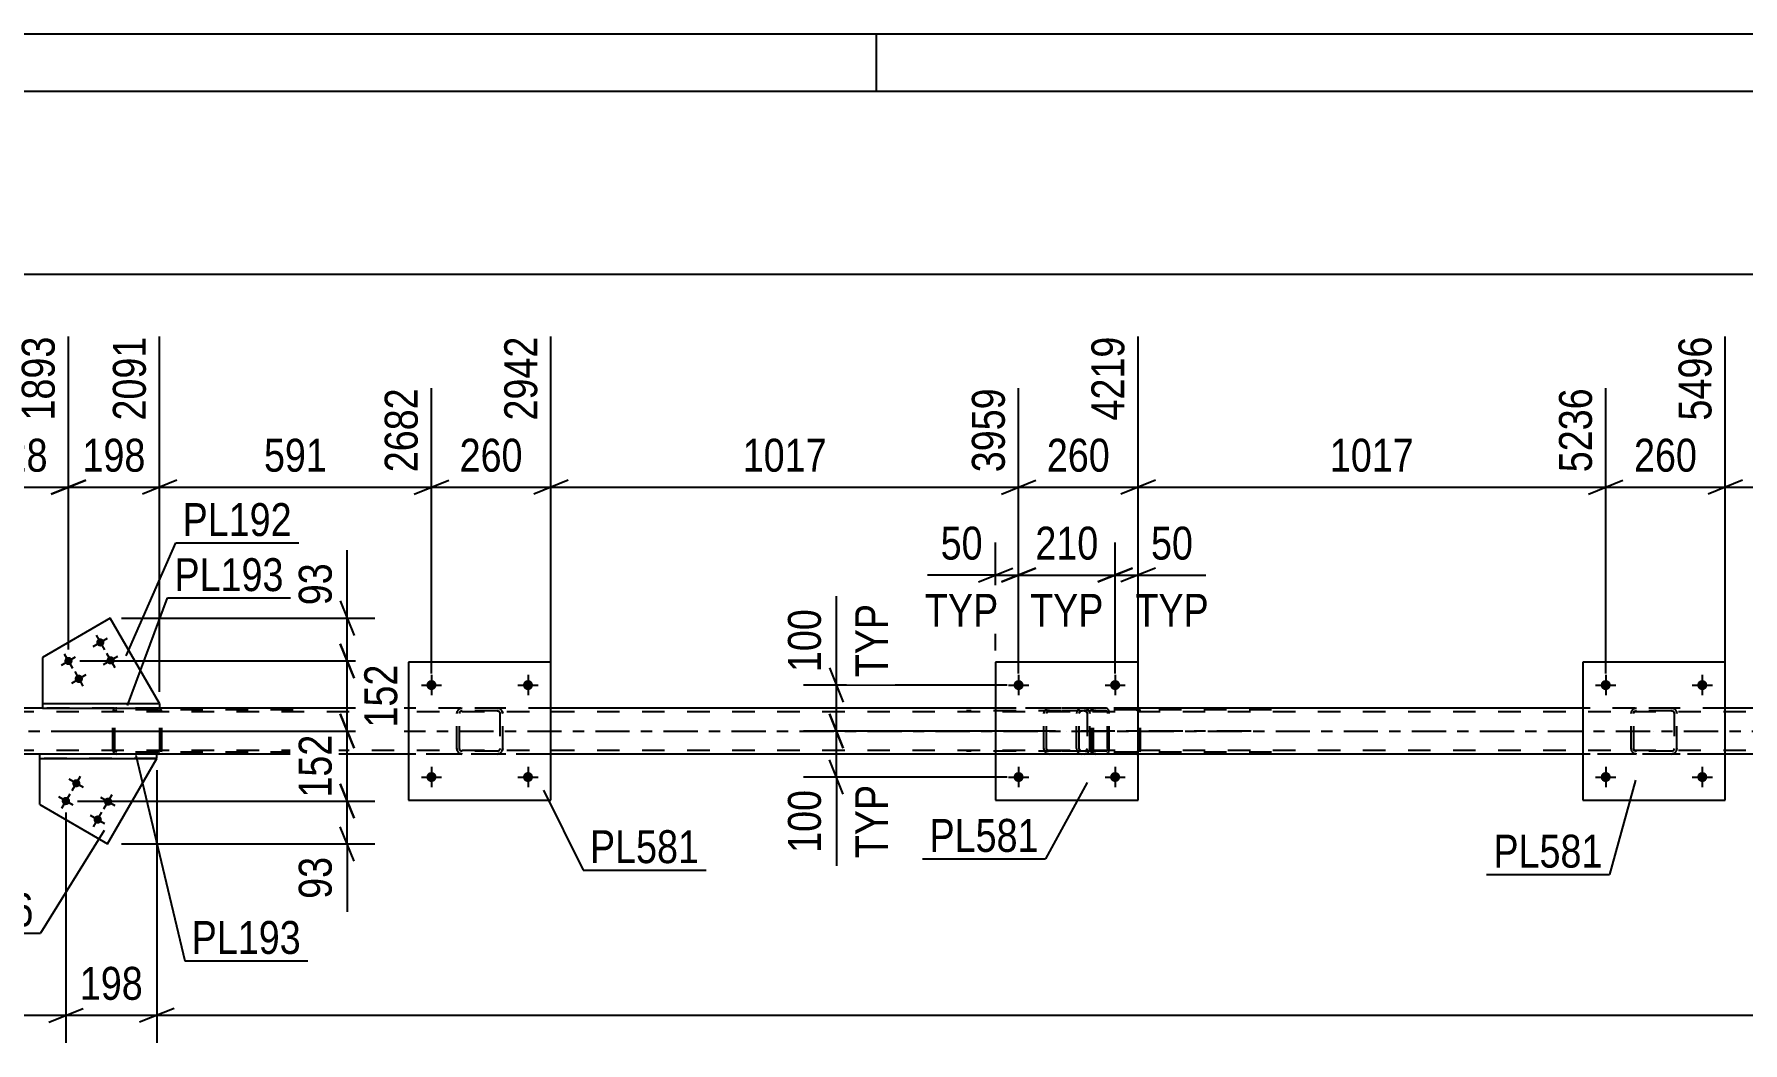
# Model space of a CAD drawing. Header units: millimetres. Extents: x -74 to 767, y -439 to 155.
# Drawn here: x 63.8 to 212.4, y 67.2 to 155 of the extents above; entities that cross this region are included whole.
import ezdxf

# ---------------------------------------------------------------- set-up
doc = ezdxf.new("R2010")
doc.units = ezdxf.units.MM
doc.linetypes.add('DXK_LINE_DOT2', pattern=[3.9198, 1.9599, -1.9599])
doc.linetypes.add('DXK_LINE_DOT3', pattern=[5.9187, 2.979, -0.9799, 0.9799, -0.9799])
doc.styles.add('Arial Narrow', font='ARIALN.TTF', dxfattribs={"height": 0.2})

# ---------------------------------------------------------------- blocks, each defined once
blk = doc.blocks.new('Unknown-814185030-1135')
at = {"color": 5, "linetype": 'Continuous'}
for p, q in [((767.06, 155), (-73.94, 155)), ((137.06, 150), (137.06, 155)), ((762.06, 150), (-68.94, 150))]:
    blk.add_line(p, q, dxfattribs=at)
blk = doc.blocks.new('Bolt-814185030-2460 - 2456')
at = {"linetype": 'Continuous'}
for points in [[(98.79, 98.36, -1), (97.91, 98.36, -1)], [(107.19, 98.36, -1), (106.31, 98.36, -1)]]:
    blk.add_hatch(color=1, dxfattribs=at).paths.add_polyline_path(points)
at = {"color": 1, "linetype": 'Continuous'}
for p, q in [((97.47, 98.36), (99.23, 98.36)), ((98.35, 99.24), (98.35, 97.48)), ((105.87, 98.36), (107.63, 98.36)), ((106.75, 99.24), (106.75, 97.48))]:
    blk.add_line(p, q, dxfattribs=at)
blk = doc.blocks.new('Bolt-814185030-2461 - 2456')
at = {"linetype": 'Continuous'}
for points in [[(98.79, 90.36, -1), (97.91, 90.36, -1)], [(107.19, 90.36, -1), (106.31, 90.36, -1)]]:
    blk.add_hatch(color=1, dxfattribs=at).paths.add_polyline_path(points)
at = {"color": 1, "linetype": 'Continuous'}
for p, q in [((98.35, 91.24), (98.35, 89.48)), ((106.75, 91.24), (106.75, 89.48)), ((97.47, 90.36), (99.23, 90.36)), ((105.87, 90.36), (107.63, 90.36))]:
    blk.add_line(p, q, dxfattribs=at)
blk = doc.blocks.new('Bolt-814185030-2462 - 2456')
at = {"linetype": 'Continuous'}
for points in [[(149.87, 98.36, -1), (148.99, 98.36, -1)], [(158.27, 98.36, -1), (157.39, 98.36, -1)]]:
    blk.add_hatch(color=1, dxfattribs=at).paths.add_polyline_path(points)
at = {"color": 1, "linetype": 'Continuous'}
for p, q in [((148.55, 98.36), (150.31, 98.36)), ((149.43, 99.24), (149.43, 97.48)), ((156.95, 98.36), (158.71, 98.36)), ((157.83, 99.24), (157.83, 97.48))]:
    blk.add_line(p, q, dxfattribs=at)
blk = doc.blocks.new('Bolt-814185030-2463 - 2456')
at = {"linetype": 'Continuous'}
for points in [[(149.87, 90.36, -1), (148.99, 90.36, -1)], [(158.27, 90.36, -1), (157.39, 90.36, -1)]]:
    blk.add_hatch(color=1, dxfattribs=at).paths.add_polyline_path(points)
at = {"color": 1, "linetype": 'Continuous'}
for p, q in [((149.43, 91.24), (149.43, 89.48)), ((157.83, 91.24), (157.83, 89.48)), ((148.55, 90.36), (150.31, 90.36)), ((156.95, 90.36), (158.71, 90.36))]:
    blk.add_line(p, q, dxfattribs=at)
blk = doc.blocks.new('Bolt-814185030-2464 - 2456')
at = {"linetype": 'Continuous'}
for points in [[(200.95, 98.36, -1), (200.07, 98.36, -1)], [(209.35, 98.36, -1), (208.47, 98.36, -1)]]:
    blk.add_hatch(color=1, dxfattribs=at).paths.add_polyline_path(points)
at = {"color": 1, "linetype": 'Continuous'}
for p, q in [((199.63, 98.36), (201.39, 98.36)), ((200.51, 99.24), (200.51, 97.48)), ((208.03, 98.36), (209.79, 98.36)), ((208.91, 99.24), (208.91, 97.48))]:
    blk.add_line(p, q, dxfattribs=at)
blk = doc.blocks.new('Bolt-814185030-2465 - 2456')
at = {"linetype": 'Continuous'}
for points in [[(200.95, 90.36, -1), (200.07, 90.36, -1)], [(209.35, 90.36, -1), (208.47, 90.36, -1)]]:
    blk.add_hatch(color=1, dxfattribs=at).paths.add_polyline_path(points)
at = {"color": 1, "linetype": 'Continuous'}
for p, q in [((200.51, 91.24), (200.51, 89.48)), ((208.91, 91.24), (208.91, 89.48)), ((199.63, 90.36), (201.39, 90.36)), ((208.03, 90.36), (209.79, 90.36))]:
    blk.add_line(p, q, dxfattribs=at)
blk = doc.blocks.new('Part-814185030-2602 - 2456')
at = {"color": 7, "linetype": 'DXK_LINE_DOT2'}
for p, q in [((639.97, 96.04), (35.67, 96.04)), ((74.7, 96.36), (64.51, 96.36)), ((108.75, 96.36), (96.35, 96.36)), ((159.83, 96.36), (147.43, 96.36)), ((210.91, 96.36), (198.51, 96.36)), ((639.97, 92.68), (35.67, 92.68)), ((636.85, 92.36), (45.27, 92.36)), ((74.46, 92.36), (64.29, 92.36)), ((108.75, 92.36), (96.35, 92.36)), ((159.83, 92.36), (147.43, 92.36)), ((210.91, 92.36), (198.51, 92.36))]:
    blk.add_line(p, q, dxfattribs=at)
at = {"color": 2, "linetype": 'Continuous'}
for p, q in [((64.51, 96.36), (57.67, 96.36)), ((96.35, 96.36), (74.7, 96.36)), ((147.43, 96.36), (108.75, 96.36)), ((198.51, 96.36), (159.83, 96.36)), ((249.59, 96.36), (210.91, 96.36)), ((64.29, 92.36), (57.67, 92.36)), ((96.35, 92.36), (74.46, 92.36)), ((147.43, 92.36), (108.75, 92.36)), ((198.51, 92.36), (159.83, 92.36)), ((249.59, 92.36), (210.91, 92.36))]:
    blk.add_line(p, q, dxfattribs=at)
at = {"color": 7, "linetype": 'DXK_LINE_DOT3'}
blk.add_line((35.67, 94.36), (639.97, 94.36), dxfattribs=at)
blk = doc.blocks.new('Part-814185030-2502 - 2456')
at = {"color": 2, "linetype": 'Continuous'}
for p, q in [((108.75, 100.36), (96.35, 100.36)), ((96.35, 100.36), (96.35, 88.36)), ((108.75, 88.36), (108.75, 100.36)), ((96.35, 88.36), (108.75, 88.36))]:
    blk.add_line(p, q, dxfattribs=at)
blk = doc.blocks.new('Part-814185030-2503 - 2456')
at = {"color": 7, "linetype": 'DXK_LINE_DOT2'}
for p, q in [((100.55, 95.88), (100.58, 96.07)), ((100.58, 96.07), (100.55, 95.88)), ((100.55, 92.84), (100.55, 95.88)), ((100.79, 95.88), (100.81, 95.98)), ((100.79, 92.84), (100.79, 95.88)), ((100.81, 95.98), (100.86, 96.05)), ((100.84, 96.33), (101.03, 96.36)), ((101.03, 96.36), (100.84, 96.33)), ((100.86, 96.05), (100.93, 96.11)), ((100.93, 96.11), (101.03, 96.12)), ((104.07, 96.36), (101.03, 96.36)), ((104.07, 96.12), (101.03, 96.12)), ((104.07, 96.36), (104.25, 96.33)), ((104.25, 96.33), (104.07, 96.36)), ((104.07, 96.12), (104.16, 96.11)), ((104.16, 96.11), (104.24, 96.05)), ((104.24, 96.05), (104.29, 95.98)), ((104.29, 95.98), (104.31, 95.88)), ((104.31, 95.88), (104.31, 92.84)), ((104.51, 96.07), (104.55, 95.88)), ((104.55, 95.88), (104.51, 96.07)), ((104.55, 92.84), (104.55, 95.88)), ((100.58, 92.66), (100.55, 92.84)), ((100.55, 92.84), (100.58, 92.66)), ((100.81, 92.75), (100.79, 92.84)), ((100.86, 92.67), (100.81, 92.75)), ((101.03, 92.36), (100.84, 92.4)), ((100.84, 92.4), (101.03, 92.36)), ((100.93, 92.62), (100.86, 92.67)), ((101.03, 92.6), (100.93, 92.62)), ((104.07, 92.6), (101.03, 92.6)), ((104.07, 92.36), (101.03, 92.36)), ((104.16, 92.62), (104.07, 92.6)), ((104.25, 92.4), (104.07, 92.36)), ((104.07, 92.36), (104.25, 92.4)), ((104.24, 92.67), (104.16, 92.62)), ((104.29, 92.75), (104.24, 92.67)), ((104.31, 92.84), (104.29, 92.75)), ((104.55, 92.84), (104.51, 92.66)), ((104.51, 92.66), (104.55, 92.84))]:
    blk.add_line(p, q, dxfattribs=at)
at = {"color": 7, "linetype": 'DXK_LINE_DOT3'}
blk.add_line((102.55, 94.36), (102.55, 94.36), dxfattribs=at)
at = {"color": 7, "linetype": 'DXK_LINE_DOT2'}
for centre, start, end in [((101.03, 95.88), 112.5, 157.5), ((101.03, 95.88), 112.5, 157.5), ((104.07, 95.88), 22.5, 67.5), ((104.07, 95.88), 22.5, 67.5), ((101.03, 92.84), 202.5, 247.5), ((101.03, 92.84), 202.5, 247.5), ((104.07, 92.84), 292.5, 337.5), ((104.07, 92.84), 292.5, 337.5)]:
    blk.add_arc(centre, 0.48, start, end, dxfattribs=at)
blk = doc.blocks.new('Part-814185030-2508 - 2456')
at = {"color": 2, "linetype": 'Continuous'}
for p, q in [((159.83, 100.36), (147.43, 100.36)), ((147.43, 100.36), (147.43, 88.36)), ((159.83, 88.36), (159.83, 100.36)), ((147.43, 88.36), (159.83, 88.36))]:
    blk.add_line(p, q, dxfattribs=at)
blk = doc.blocks.new('Part-814185030-2509 - 2456')
at = {"color": 7, "linetype": 'DXK_LINE_DOT2'}
for p, q in [((151.63, 95.88), (151.66, 96.07)), ((151.66, 96.07), (151.63, 95.88)), ((151.63, 92.84), (151.63, 95.88)), ((151.87, 95.88), (151.89, 95.98)), ((151.87, 92.84), (151.87, 95.88)), ((151.89, 95.98), (151.94, 96.05)), ((151.92, 96.33), (152.11, 96.36)), ((152.11, 96.36), (151.92, 96.33)), ((151.94, 96.05), (152.02, 96.11)), ((152.02, 96.11), (152.11, 96.12)), ((155.15, 96.36), (152.11, 96.36)), ((155.15, 96.12), (152.11, 96.12)), ((155.15, 96.36), (155.33, 96.33)), ((155.33, 96.33), (155.15, 96.36)), ((155.15, 96.12), (155.24, 96.11)), ((155.24, 96.11), (155.32, 96.05)), ((155.32, 96.05), (155.37, 95.98)), ((155.37, 95.98), (155.39, 95.88)), ((155.39, 95.88), (155.39, 92.84)), ((155.59, 96.07), (155.63, 95.88)), ((155.63, 95.88), (155.59, 96.07)), ((155.63, 92.84), (155.63, 95.88)), ((151.66, 92.66), (151.63, 92.84)), ((151.63, 92.84), (151.66, 92.66)), ((151.89, 92.75), (151.87, 92.84)), ((151.94, 92.67), (151.89, 92.75)), ((152.11, 92.36), (151.92, 92.4)), ((151.92, 92.4), (152.11, 92.36)), ((152.02, 92.62), (151.94, 92.67)), ((152.11, 92.6), (152.02, 92.62)), ((155.15, 92.6), (152.11, 92.6)), ((155.15, 92.36), (152.11, 92.36)), ((155.24, 92.62), (155.15, 92.6)), ((155.33, 92.4), (155.15, 92.36)), ((155.15, 92.36), (155.33, 92.4)), ((155.32, 92.67), (155.24, 92.62)), ((155.37, 92.75), (155.32, 92.67)), ((155.39, 92.84), (155.37, 92.75)), ((155.63, 92.84), (155.59, 92.66)), ((155.59, 92.66), (155.63, 92.84))]:
    blk.add_line(p, q, dxfattribs=at)
at = {"color": 7, "linetype": 'DXK_LINE_DOT3'}
blk.add_line((153.63, 94.36), (153.63, 94.36), dxfattribs=at)
at = {"color": 7, "linetype": 'DXK_LINE_DOT2'}
for centre, start, end in [((152.11, 95.88), 112.5, 157.5), ((152.11, 95.88), 112.5, 157.5), ((155.15, 95.88), 22.5, 67.5), ((155.15, 95.88), 22.5, 67.5), ((152.11, 92.84), 202.5, 247.5), ((152.11, 92.84), 202.5, 247.5), ((155.15, 92.84), 292.5, 337.5), ((155.15, 92.84), 292.5, 337.5)]:
    blk.add_arc(centre, 0.48, start, end, dxfattribs=at)
blk = doc.blocks.new('Part-814185030-2514 - 2456')
at = {"color": 2, "linetype": 'Continuous'}
for p, q in [((210.91, 100.36), (198.51, 100.36)), ((198.51, 100.36), (198.51, 88.36)), ((210.91, 88.36), (210.91, 100.36)), ((198.51, 88.36), (210.91, 88.36))]:
    blk.add_line(p, q, dxfattribs=at)
blk = doc.blocks.new('Part-814185030-2515 - 2456')
at = {"color": 7, "linetype": 'DXK_LINE_DOT2'}
for p, q in [((202.71, 95.88), (202.74, 96.07)), ((202.74, 96.07), (202.71, 95.88)), ((202.71, 92.84), (202.71, 95.88)), ((202.95, 95.88), (202.97, 95.98)), ((202.95, 92.84), (202.95, 95.88)), ((202.97, 95.98), (203.02, 96.05)), ((203, 96.33), (203.19, 96.36)), ((203.19, 96.36), (203, 96.33)), ((203.02, 96.05), (203.1, 96.11)), ((203.1, 96.11), (203.19, 96.12)), ((206.23, 96.36), (203.19, 96.36)), ((206.23, 96.12), (203.19, 96.12)), ((206.23, 96.36), (206.41, 96.33)), ((206.41, 96.33), (206.23, 96.36)), ((206.23, 96.12), (206.32, 96.11)), ((206.32, 96.11), (206.4, 96.05)), ((206.4, 96.05), (206.45, 95.98)), ((206.45, 95.98), (206.47, 95.88)), ((206.47, 95.88), (206.47, 92.84)), ((206.67, 96.07), (206.71, 95.88)), ((206.71, 95.88), (206.67, 96.07)), ((206.71, 92.84), (206.71, 95.88)), ((202.74, 92.66), (202.71, 92.84)), ((202.71, 92.84), (202.74, 92.66)), ((202.97, 92.75), (202.95, 92.84)), ((203.02, 92.67), (202.97, 92.75)), ((203.19, 92.36), (203, 92.4)), ((203, 92.4), (203.19, 92.36)), ((203.1, 92.62), (203.02, 92.67)), ((203.19, 92.6), (203.1, 92.62)), ((206.23, 92.6), (203.19, 92.6)), ((206.23, 92.36), (203.19, 92.36)), ((206.32, 92.62), (206.23, 92.6)), ((206.41, 92.4), (206.23, 92.36)), ((206.23, 92.36), (206.41, 92.4)), ((206.4, 92.67), (206.32, 92.62)), ((206.45, 92.75), (206.4, 92.67)), ((206.47, 92.84), (206.45, 92.75)), ((206.71, 92.84), (206.67, 92.66)), ((206.67, 92.66), (206.71, 92.84))]:
    blk.add_line(p, q, dxfattribs=at)
at = {"color": 7, "linetype": 'DXK_LINE_DOT3'}
blk.add_line((204.71, 94.36), (204.71, 94.36), dxfattribs=at)
at = {"color": 7, "linetype": 'DXK_LINE_DOT2'}
for centre, start, end in [((203.19, 95.88), 112.5, 157.5), ((203.19, 95.88), 112.5, 157.5), ((206.23, 95.88), 22.5, 67.5), ((206.23, 95.88), 22.5, 67.5), ((203.19, 92.84), 202.5, 247.5), ((203.19, 92.84), 202.5, 247.5), ((206.23, 92.84), 292.5, 337.5), ((206.23, 92.84), 292.5, 337.5)]:
    blk.add_arc(centre, 0.48, start, end, dxfattribs=at)
blk = doc.blocks.new('Part-814185030-2651 - 2456')
at = {"color": 7, "linetype": 'DXK_LINE_DOT2'}
for p, q in [((155.8, 96.17), (155.77, 96.04)), ((155.77, 92.68), (155.77, 96.04)), ((155.94, 96.04), (155.96, 96.11)), ((155.94, 92.68), (155.94, 96.04)), ((155.96, 96.11), (155.99, 96.16)), ((156.11, 96.36), (155.98, 96.34)), ((155.99, 96.16), (156.05, 96.19)), ((156.05, 96.19), (156.11, 96.2)), ((171.44, 96.36), (156.11, 96.36)), ((171.44, 96.2), (156.11, 96.2)), ((159.82, 96.34), (159.69, 96.36)), ((159.69, 96.2), (159.75, 96.19)), ((159.75, 96.19), (159.81, 96.16)), ((159.81, 96.16), (159.85, 96.11)), ((159.85, 96.11), (159.86, 96.04)), ((159.86, 92.68), (159.86, 96.04)), ((160.03, 96.04), (160, 96.17)), ((160.03, 92.68), (160.03, 96.04)), ((155.77, 92.68), (155.8, 92.56)), ((155.96, 92.62), (155.94, 92.68)), ((155.99, 92.57), (155.96, 92.62)), ((155.98, 92.39), (156.11, 92.36)), ((156.05, 92.54), (155.99, 92.57)), ((156.11, 92.52), (156.05, 92.54)), ((171.44, 92.52), (156.11, 92.52)), ((171.44, 92.36), (156.11, 92.36)), ((159.75, 92.54), (159.69, 92.52)), ((159.69, 92.36), (159.82, 92.39)), ((159.81, 92.57), (159.75, 92.54)), ((159.85, 92.62), (159.81, 92.57)), ((159.86, 92.68), (159.85, 92.62)), ((160, 92.56), (160.03, 92.68))]:
    blk.add_line(p, q, dxfattribs=at)
at = {"color": 7, "linetype": 'DXK_LINE_DOT3'}
blk.add_line((169.65, 94.36), (154.48, 94.36), dxfattribs=at)
at = {"color": 7, "linetype": 'DXK_LINE_DOT2'}
for centre, start, end in [((156.1, 96.03), 110.7583, 155.68), ((159.7, 96.03), 24.32, 69.2417), ((156.1, 92.7), 204.32, 249.2417)]:
    blk.add_arc(centre, 0.331, start, end, dxfattribs=at)
blk = doc.blocks.new('Part-814185030-2658 - 2456')
at = {"color": 7, "linetype": 'DXK_LINE_DOT2'}
for p, q in [((70.66, 96.17), (70.64, 96.04)), ((70.64, 92.68), (70.64, 96.04)), ((70.81, 96.04), (70.82, 96.11)), ((70.81, 92.68), (70.81, 96.04)), ((70.82, 96.11), (70.86, 96.16)), ((70.98, 96.36), (70.85, 96.34)), ((70.86, 96.16), (70.91, 96.19)), ((70.91, 96.19), (70.98, 96.2)), ((86.31, 96.36), (70.98, 96.36)), ((86.31, 96.2), (70.98, 96.2)), ((74.69, 96.34), (74.56, 96.36)), ((74.56, 96.2), (74.62, 96.19)), ((74.62, 96.19), (74.64, 96.18)), ((74.64, 96.18), (74.68, 96.16)), ((74.68, 96.16), (74.71, 96.11)), ((74.71, 96.11), (74.73, 96.04)), ((74.73, 92.68), (74.73, 96.04)), ((74.9, 96.04), (74.87, 96.17)), ((74.9, 92.68), (74.9, 96.04)), ((70.64, 92.68), (70.66, 92.56)), ((70.82, 92.62), (70.81, 92.68)), ((70.86, 92.57), (70.82, 92.62)), ((70.85, 92.39), (70.98, 92.36)), ((70.91, 92.54), (70.86, 92.57)), ((70.98, 92.52), (70.91, 92.54)), ((86.31, 92.52), (70.98, 92.52)), ((86.31, 92.36), (70.98, 92.36)), ((74.56, 92.52), (74.62, 92.54)), ((74.56, 92.36), (74.69, 92.39)), ((74.62, 92.54), (74.64, 92.55)), ((74.64, 92.55), (74.68, 92.57)), ((74.71, 92.62), (74.68, 92.57)), ((74.73, 92.68), (74.71, 92.62)), ((74.87, 92.56), (74.9, 92.68))]:
    blk.add_line(p, q, dxfattribs=at)
for centre, start, end in [((70.97, 96.03), 110.7583, 155.68), ((74.57, 96.03), 24.32, 69.2417), ((70.97, 92.7), 204.32, 249.2417)]:
    blk.add_arc(centre, 0.331, start, end, dxfattribs=at)
blk = doc.blocks.new('Part-814185030-2664 - 2456')
at = {"color": 7, "linetype": 'DXK_LINE_DOT2'}
for p, q in [((157.05, 96.36), (144.89, 96.36)), ((157.05, 96.12), (144.89, 96.12)), ((154.49, 96.07), (154.46, 95.88)), ((154.46, 92.84), (154.46, 95.88)), ((154.71, 95.88), (154.73, 95.98)), ((154.71, 92.84), (154.71, 95.88)), ((154.73, 95.98), (154.78, 96.05)), ((154.96, 96.36), (154.77, 96.33)), ((154.78, 96.05), (154.86, 96.11)), ((154.86, 96.11), (154.96, 96.12)), ((155.77, 96.12), (155.77, 96.36)), ((157.15, 96.33), (157.05, 96.36)), ((157.05, 96.12), (157.1, 96.11)), ((157.1, 96.11), (157.15, 96.05)), ((157.24, 96.22), (157.15, 96.33)), ((157.15, 96.05), (157.17, 95.98)), ((157.17, 95.98), (157.18, 95.88)), ((157.18, 92.84), (157.18, 95.88)), ((157.3, 96.07), (157.24, 96.22)), ((157.32, 95.88), (157.3, 96.07)), ((157.32, 92.84), (157.32, 95.88)), ((157.05, 92.6), (144.89, 92.6)), ((157.05, 92.36), (144.89, 92.36)), ((154.46, 92.84), (154.49, 92.66)), ((154.73, 92.75), (154.71, 92.84)), ((154.78, 92.67), (154.73, 92.75)), ((154.77, 92.4), (154.96, 92.36)), ((154.86, 92.62), (154.78, 92.67)), ((154.96, 92.6), (154.86, 92.62)), ((155.77, 92.36), (155.77, 92.6)), ((157.1, 92.62), (157.05, 92.6)), ((157.05, 92.36), (157.15, 92.4)), ((157.15, 92.67), (157.1, 92.62)), ((157.17, 92.75), (157.15, 92.67)), ((157.15, 92.4), (157.24, 92.5)), ((157.18, 92.84), (157.17, 92.75)), ((157.24, 92.5), (157.3, 92.66)), ((157.3, 92.66), (157.32, 92.84))]:
    blk.add_line(p, q, dxfattribs=at)
for centre, start, end in [((154.94, 95.87), 111.1941, 156.1506), ((154.94, 92.86), 203.8494, 248.8059)]:
    blk.add_arc(centre, 0.492, start, end, dxfattribs=at)
blk = doc.blocks.new('Part-814185030-2702 - 2456')
at = {"color": 2, "linetype": 'Continuous'}
for p, q in [((64.29, 87.96), (64.29, 91.96)), ((70.17, 84.55), (74.46, 91.96)), ((64.29, 87.96), (70.17, 84.55))]:
    blk.add_line(p, q, dxfattribs=at)
at = {"color": 7, "linetype": 'DXK_LINE_DOT2'}
blk.add_line((74.46, 91.96), (64.29, 91.96), dxfattribs=at)
blk = doc.blocks.new('Part-814185030-2717 - 2456')
at = {"color": 2, "linetype": 'Continuous'}
for p, q in [((74.46, 92.36), (64.29, 92.36)), ((64.29, 91.96), (64.29, 92.36)), ((74.46, 91.96), (74.46, 92.36)), ((64.29, 91.96), (74.46, 91.96))]:
    blk.add_line(p, q, dxfattribs=at)
blk = doc.blocks.new('Bolt-814185030-2718 - 2456')
at = {"linetype": 'Continuous'}
for points in [[(67.14, 90, -1), (67.76, 89.64, -1)], [(66.23, 88.45, -1), (66.86, 88.09, -1)], [(69.91, 88.4, -1), (70.53, 88.04, -1)], [(69, 86.84, -1), (69.63, 86.48, -1)]]:
    blk.add_hatch(color=1, dxfattribs=at).paths.add_polyline_path(points)
at = {"color": 1, "linetype": 'Continuous'}
for p, q in [((68.07, 89.46), (66.82, 90.18)), ((67.09, 89.2), (67.81, 90.45)), ((67.17, 87.91), (65.92, 88.63)), ((66.19, 87.64), (66.91, 88.89)), ((70.84, 87.86), (69.59, 88.58)), ((69.86, 87.6), (70.58, 88.84)), ((69.94, 86.3), (68.69, 87.02)), ((68.95, 86.04), (69.68, 87.29))]:
    blk.add_line(p, q, dxfattribs=at)
blk = doc.blocks.new('Part-814185030-2733 - 2456')
at = {"color": 2, "linetype": 'Continuous'}
for p, q in [((70.39, 104.18), (64.51, 100.77)), ((74.7, 96.76), (70.39, 104.18)), ((64.51, 100.77), (64.51, 96.76))]:
    blk.add_line(p, q, dxfattribs=at)
at = {"color": 7, "linetype": 'DXK_LINE_DOT2'}
blk.add_line((64.51, 96.76), (74.7, 96.76), dxfattribs=at)
blk = doc.blocks.new('Part-814185030-2748 - 2456')
at = {"color": 2, "linetype": 'Continuous'}
for p, q in [((64.51, 96.76), (64.51, 96.36)), ((64.51, 96.76), (74.7, 96.76)), ((74.7, 96.76), (74.7, 96.36)), ((64.51, 96.36), (74.7, 96.36))]:
    blk.add_line(p, q, dxfattribs=at)
blk = doc.blocks.new('Bolt-814185030-2749 - 2456')
at = {"linetype": 'Continuous'}
for points in [[(69.85, 102.25, -1), (69.23, 101.89, -1)], [(67.08, 100.64, -1), (66.46, 100.28, -1)], [(70.75, 100.69, -1), (70.13, 100.33, -1)], [(67.98, 99.09, -1), (67.36, 98.72, -1)]]:
    blk.add_hatch(color=1, dxfattribs=at).paths.add_polyline_path(points)
at = {"color": 1, "linetype": 'Continuous'}
for p, q in [((69.18, 102.69), (69.9, 101.44)), ((66.41, 101.08), (67.13, 99.84)), ((68.91, 101.71), (70.16, 102.43)), ((70.08, 101.13), (70.8, 99.89)), ((66.15, 100.1), (67.39, 100.82)), ((69.82, 100.15), (71.06, 100.87)), ((67.05, 98.54), (68.3, 99.27)), ((67.31, 99.53), (68.03, 98.28))]:
    blk.add_line(p, q, dxfattribs=at)
blk = doc.blocks.new('StraightDimension-814185030-11987 - 2456')
at = {"color": 7, "linetype": 'Continuous'}
for p, q in [((90.42, 95.86), (91.62, 92.86)), ((67.55, 94.36), (93.42, 94.36)), ((91.02, 88.27), (91.02, 94.36)), ((91.62, 86.77), (90.42, 89.77)), ((67.55, 88.27), (93.42, 88.27))]:
    blk.add_line(p, q, dxfattribs=at)
at = {"color": 0}
blk.add_wipeout([(90.27, 94.66), (86.07, 94.66), (86.07, 87.97), (90.27, 87.97)], dxfattribs=at)
at = {"color": 3, "style": 'Arial Narrow'}
blk.add_text('152', height=2.863, rotation=90.0002, dxfattribs=at).set_placement((89.67, 88.57))
blk = doc.blocks.new('StraightDimension-814185030-2864 - 2456')
at = {"color": 7, "linetype": 'Continuous'}
for p, q in [((133.58, 98.36), (133.58, 106.1)), ((133.58, 98.36), (133.58, 106.1)), ((132.98, 99.86), (134.18, 96.86)), ((148.43, 98.36), (130.73, 98.36)), ((133.58, 94.36), (133.58, 98.36)), ((134.18, 92.86), (132.98, 95.86)), ((152.63, 94.36), (130.73, 94.36))]:
    blk.add_line(p, q, dxfattribs=at)
at = {"color": 0}
blk.add_wipeout([(132.83, 105.57), (128.63, 105.57), (128.63, 98.89), (132.83, 98.89)], dxfattribs=at)
at = {"color": 0, "linetype": 'Continuous'}
blk.add_wipeout([(138.68, 106.03), (134.48, 106.03), (134.48, 98.44), (138.68, 98.44)], dxfattribs=at)
at = {"color": 3, "style": 'Arial Narrow'}
blk.add_text('100', height=2.863, rotation=90.0002, dxfattribs=at).set_placement((132.23, 99.49))
at = {"color": 3, "linetype": 'Continuous', "style": 'Arial Narrow'}
blk.add_text('TYP', height=2.863, rotation=90.0002, dxfattribs=at).set_placement((138.08, 99.04))
blk = doc.blocks.new('StraightDimension-814185030-2942 - 2456')
at = {"color": 7, "linetype": 'Continuous'}
for p, q in [((10.44, 91.36), (10.44, 67.23)), ((66.55, 87.27), (66.55, 67.23)), ((11.94, 70.23), (8.94, 69.03)), ((65.05, 69.03), (68.05, 70.23)), ((10.44, 69.63), (66.55, 69.63))]:
    blk.add_line(p, q, dxfattribs=at)
at = {"color": 0}
blk.add_wipeout([(42.75, 70.38), (42.75, 74.58), (34.23, 74.58), (34.23, 70.38)], dxfattribs=at)
at = {"color": 3, "style": 'Arial Narrow'}
blk.add_text('1887', height=2.863, dxfattribs=at).set_placement((34.83, 70.98))
blk = doc.blocks.new('StraightDimension-814185030-11367 - 2456')
at = {"color": 7, "linetype": 'Continuous'}
for p, q in [((108.75, 97.36), (108.75, 128.69)), ((149.43, 99.36), (149.43, 124.19)), ((110.25, 116.18), (107.25, 114.98)), ((147.93, 114.98), (150.93, 116.18)), ((108.75, 115.58), (149.43, 115.58))]:
    blk.add_line(p, q, dxfattribs=at)
at = {"color": 0}
blk.add_wipeout([(133.34, 116.33), (133.34, 120.53), (124.83, 120.53), (124.83, 116.33)], dxfattribs=at)
at = {"color": 3, "style": 'Arial Narrow'}
blk.add_text('1017', height=2.863, dxfattribs=at).set_placement((125.43, 116.93))
at = {"color": 0, "linetype": 'Continuous'}
blk.add_wipeout([(148.83, 124.79), (144.63, 124.79), (144.63, 116.28), (148.83, 116.28)], dxfattribs=at)
at = {"color": 3, "linetype": 'Continuous', "style": 'Arial Narrow'}
blk.add_text('3959', height=2.863, rotation=90.0002, dxfattribs=at).set_placement((148.23, 116.88))
blk = doc.blocks.new('StraightDimension-814185030-2841 - 2456')
at = {"color": 7, "linetype": 'Continuous'}
for p, q in [((132.98, 95.86), (134.18, 92.86)), ((152.63, 94.36), (130.73, 94.36)), ((133.58, 90.36), (133.58, 94.36)), ((134.18, 88.86), (132.98, 91.86)), ((148.43, 90.36), (130.73, 90.36)), ((133.58, 90.36), (133.58, 82.63)), ((133.58, 90.36), (133.58, 82.63))]:
    blk.add_line(p, q, dxfattribs=at)
at = {"color": 0}
blk.add_wipeout([(132.83, 89.84), (128.63, 89.84), (128.63, 83.16), (132.83, 83.16)], dxfattribs=at)
at = {"color": 0, "linetype": 'Continuous'}
blk.add_wipeout([(138.68, 90.29), (134.48, 90.29), (134.48, 82.7), (138.68, 82.7)], dxfattribs=at)
at = {"color": 3, "linetype": 'Continuous', "style": 'Arial Narrow'}
blk.add_text('TYP', height=2.863, rotation=90.0002, dxfattribs=at).set_placement((138.08, 83.3))
at = {"color": 3, "style": 'Arial Narrow'}
blk.add_text('100', height=2.863, rotation=90.0002, dxfattribs=at).set_placement((132.23, 83.76))
blk = doc.blocks.new('StraightDimension-814185030-2888 - 2456')
at = {"color": 7, "linetype": 'Continuous'}
for p, q in [((157.83, 99.36), (157.83, 110.78)), ((159.83, 101.36), (159.83, 110.78)), ((156.33, 107.33), (159.33, 108.53)), ((161.33, 108.53), (158.33, 107.33)), ((157.83, 107.93), (159.83, 107.93)), ((159.83, 107.93), (165.73, 107.93)), ((159.83, 107.93), (165.73, 107.93))]:
    blk.add_line(p, q, dxfattribs=at)
at = {"color": 0}
blk.add_wipeout([(165.21, 108.68), (165.21, 112.88), (160.35, 112.88), (160.35, 108.68)], dxfattribs=at)
at = {"color": 0, "linetype": 'Continuous'}
blk.add_wipeout([(166.58, 102.83), (166.58, 107.03), (158.99, 107.03), (158.99, 102.83)], dxfattribs=at)
at = {"color": 3, "style": 'Arial Narrow'}
blk.add_text('50', height=2.863, dxfattribs=at).set_placement((160.95, 109.28))
at = {"color": 3, "linetype": 'Continuous', "style": 'Arial Narrow'}
blk.add_text('TYP', height=2.863, dxfattribs=at).set_placement((159.59, 103.43))
blk = doc.blocks.new('StraightDimension-814185030-2901 - 2456')
at = {"color": 7, "linetype": 'Continuous'}
for p, q in [((149.43, 99.36), (149.43, 110.78)), ((157.83, 99.36), (157.83, 110.78)), ((147.93, 107.33), (150.93, 108.53)), ((159.33, 108.53), (156.33, 107.33)), ((149.43, 107.93), (157.83, 107.93))]:
    blk.add_line(p, q, dxfattribs=at)
at = {"color": 0}
blk.add_wipeout([(156.97, 108.68), (156.97, 112.88), (150.29, 112.88), (150.29, 108.68)], dxfattribs=at)
at = {"color": 0, "linetype": 'Continuous'}
blk.add_wipeout([(157.42, 102.83), (157.42, 107.03), (149.83, 107.03), (149.83, 102.83)], dxfattribs=at)
at = {"color": 3, "style": 'Arial Narrow'}
blk.add_text('210', height=2.863, dxfattribs=at).set_placement((150.89, 109.28))
at = {"color": 3, "linetype": 'Continuous', "style": 'Arial Narrow'}
blk.add_text('TYP', height=2.863, dxfattribs=at).set_placement((150.43, 103.43))
blk = doc.blocks.new('StraightDimension-814185030-2917 - 2456')
at = {"color": 7, "linetype": 'Continuous'}
for p, q in [((147.43, 101.36), (147.43, 110.78)), ((149.43, 99.36), (149.43, 110.78)), ((145.93, 107.33), (148.93, 108.53)), ((150.93, 108.53), (147.93, 107.33)), ((147.43, 107.93), (141.52, 107.93)), ((147.43, 107.93), (141.52, 107.93)), ((147.43, 107.93), (149.43, 107.93))]:
    blk.add_line(p, q, dxfattribs=at)
at = {"color": 0}
blk.add_wipeout([(146.9, 108.68), (146.9, 112.88), (142.05, 112.88), (142.05, 108.68)], dxfattribs=at)
at = {"color": 0, "linetype": 'Continuous'}
blk.add_wipeout([(148.27, 102.83), (148.27, 107.03), (140.68, 107.03), (140.68, 102.83)], dxfattribs=at)
at = {"color": 3, "style": 'Arial Narrow'}
blk.add_text('50', height=2.863, dxfattribs=at).set_placement((142.65, 109.28))
at = {"color": 3, "linetype": 'Continuous', "style": 'Arial Narrow'}
blk.add_text('TYP', height=2.863, dxfattribs=at).set_placement((141.28, 103.43))
blk = doc.blocks.new('StraightDimension-814185030-2931 - 2456')
at = {"color": 7, "linetype": 'Continuous'}
blk.add_line((9.8, 134.12), (640.61, 134.12), dxfattribs=at)
blk = doc.blocks.new('StraightDimension-814185030-2948 - 2456')
at = {"color": 7, "linetype": 'Continuous'}
for p, q in [((74.46, 90.96), (74.46, 67.23)), ((66.55, 87.27), (66.55, 67.23)), ((65.05, 69.03), (68.05, 70.23)), ((75.96, 70.23), (72.96, 69.03)), ((66.55, 69.63), (74.46, 69.63))]:
    blk.add_line(p, q, dxfattribs=at)
at = {"color": 0}
blk.add_wipeout([(73.85, 70.38), (73.85, 74.58), (67.16, 74.58), (67.16, 70.38)], dxfattribs=at)
at = {"color": 3, "style": 'Arial Narrow'}
blk.add_text('198', height=2.863, dxfattribs=at).set_placement((67.76, 70.98))
blk = doc.blocks.new('StraightDimension-814185030-2954 - 2456')
at = {"color": 7, "linetype": 'Continuous'}
for p, q in [((74.46, 90.96), (74.46, 67.23)), ((75.96, 70.23), (72.96, 69.03)), ((74.46, 69.63), (639.97, 69.63))]:
    blk.add_line(p, q, dxfattribs=at)
blk = doc.blocks.new('StraightDimension-814185030-11363 - 2456')
at = {"color": 7, "linetype": 'Continuous'}
for p, q in [((210.91, 97.36), (210.91, 128.69)), ((251.59, 99.36), (251.59, 124.19)), ((212.41, 116.18), (209.41, 114.98)), ((250.09, 114.98), (253.09, 116.18)), ((210.91, 115.58), (251.59, 115.58))]:
    blk.add_line(p, q, dxfattribs=at)
at = {"color": 0}
blk.add_wipeout([(235.5, 116.33), (235.5, 120.53), (226.99, 120.53), (226.99, 116.33)], dxfattribs=at)
at = {"color": 3, "style": 'Arial Narrow'}
blk.add_text('1017', height=2.863, dxfattribs=at).set_placement((227.59, 116.93))
at = {"color": 0, "linetype": 'Continuous'}
blk.add_wipeout([(250.99, 124.79), (246.79, 124.79), (246.79, 116.28), (250.99, 116.28)], dxfattribs=at)
at = {"color": 3, "linetype": 'Continuous', "style": 'Arial Narrow'}
blk.add_text('6513', height=2.863, rotation=90.0002, dxfattribs=at).set_placement((250.39, 116.88))
blk = doc.blocks.new('StraightDimension-814185030-11364 - 2456')
at = {"color": 7, "linetype": 'Continuous'}
for p, q in [((210.91, 97.36), (210.91, 128.69)), ((200.51, 99.36), (200.51, 124.19)), ((199.01, 114.98), (202.01, 116.18)), ((212.41, 116.18), (209.41, 114.98)), ((200.51, 115.58), (210.91, 115.58))]:
    blk.add_line(p, q, dxfattribs=at)
at = {"color": 0}
blk.add_wipeout([(209.05, 116.33), (209.05, 120.53), (202.37, 120.53), (202.37, 116.33)], dxfattribs=at)
at = {"color": 3, "style": 'Arial Narrow'}
blk.add_text('260', height=2.863, dxfattribs=at).set_placement((202.97, 116.93))
at = {"color": 0, "linetype": 'Continuous'}
blk.add_wipeout([(210.31, 129.29), (206.11, 129.29), (206.11, 120.78), (210.31, 120.78)], dxfattribs=at)
at = {"color": 3, "linetype": 'Continuous', "style": 'Arial Narrow'}
blk.add_text('5496', height=2.863, rotation=90.0002, dxfattribs=at).set_placement((209.71, 121.38))
blk = doc.blocks.new('StraightDimension-814185030-11365 - 2456')
at = {"color": 7, "linetype": 'Continuous'}
for p, q in [((159.83, 97.27), (159.83, 128.69)), ((200.51, 99.36), (200.51, 124.19)), ((161.33, 116.18), (158.33, 114.98)), ((199.01, 114.98), (202.01, 116.18)), ((159.83, 115.58), (200.51, 115.58))]:
    blk.add_line(p, q, dxfattribs=at)
at = {"color": 0}
blk.add_wipeout([(184.42, 116.33), (184.42, 120.53), (175.91, 120.53), (175.91, 116.33)], dxfattribs=at)
at = {"color": 3, "style": 'Arial Narrow'}
blk.add_text('1017', height=2.863, dxfattribs=at).set_placement((176.51, 116.93))
at = {"color": 0, "linetype": 'Continuous'}
blk.add_wipeout([(199.91, 124.79), (195.71, 124.79), (195.71, 116.28), (199.91, 116.28)], dxfattribs=at)
at = {"color": 3, "linetype": 'Continuous', "style": 'Arial Narrow'}
blk.add_text('5236', height=2.863, rotation=90.0002, dxfattribs=at).set_placement((199.31, 116.88))
blk = doc.blocks.new('StraightDimension-814185030-11366 - 2456')
at = {"color": 7, "linetype": 'Continuous'}
for p, q in [((159.83, 97.27), (159.83, 128.69)), ((149.43, 99.36), (149.43, 124.19)), ((147.93, 114.98), (150.93, 116.18)), ((161.33, 116.18), (158.33, 114.98)), ((149.43, 115.58), (159.83, 115.58))]:
    blk.add_line(p, q, dxfattribs=at)
at = {"color": 0}
blk.add_wipeout([(157.97, 116.33), (157.97, 120.53), (151.29, 120.53), (151.29, 116.33)], dxfattribs=at)
at = {"color": 3, "style": 'Arial Narrow'}
blk.add_text('260', height=2.863, dxfattribs=at).set_placement((151.89, 116.93))
at = {"color": 0, "linetype": 'Continuous'}
blk.add_wipeout([(159.23, 129.29), (155.03, 129.29), (155.03, 120.78), (159.23, 120.78)], dxfattribs=at)
at = {"color": 3, "linetype": 'Continuous', "style": 'Arial Narrow'}
blk.add_text('4219', height=2.863, rotation=90.0002, dxfattribs=at).set_placement((158.63, 121.38))
blk = doc.blocks.new('StraightDimension-814185030-11368 - 2456')
at = {"color": 7, "linetype": 'Continuous'}
for p, q in [((108.75, 97.36), (108.75, 128.69)), ((98.35, 99.36), (98.35, 124.19)), ((96.85, 114.98), (99.85, 116.18)), ((110.25, 116.18), (107.25, 114.98)), ((98.35, 115.58), (108.75, 115.58))]:
    blk.add_line(p, q, dxfattribs=at)
at = {"color": 0}
blk.add_wipeout([(106.89, 116.33), (106.89, 120.53), (100.2, 120.53), (100.2, 116.33)], dxfattribs=at)
at = {"color": 3, "style": 'Arial Narrow'}
blk.add_text('260', height=2.863, dxfattribs=at).set_placement((100.8, 116.93))
at = {"color": 0, "linetype": 'Continuous'}
blk.add_wipeout([(108.15, 129.29), (103.95, 129.29), (103.95, 120.78), (108.15, 120.78)], dxfattribs=at)
at = {"color": 3, "linetype": 'Continuous', "style": 'Arial Narrow'}
blk.add_text('2942', height=2.863, rotation=90.0002, dxfattribs=at).set_placement((107.55, 121.38))
blk = doc.blocks.new('StraightDimension-814185030-11369 - 2456')
at = {"color": 7, "linetype": 'Continuous'}
for p, q in [((74.7, 97.76), (74.7, 128.69)), ((98.35, 99.36), (98.35, 124.19)), ((76.2, 116.18), (73.2, 114.98)), ((96.85, 114.98), (99.85, 116.18)), ((74.7, 115.58), (98.35, 115.58))]:
    blk.add_line(p, q, dxfattribs=at)
at = {"color": 0}
blk.add_wipeout([(89.86, 116.33), (89.86, 120.53), (83.18, 120.53), (83.18, 116.33)], dxfattribs=at)
at = {"color": 3, "style": 'Arial Narrow'}
blk.add_text('591', height=2.863, dxfattribs=at).set_placement((83.78, 116.93))
at = {"color": 0, "linetype": 'Continuous'}
blk.add_wipeout([(97.75, 124.79), (93.55, 124.79), (93.55, 116.28), (97.75, 116.28)], dxfattribs=at)
at = {"color": 3, "linetype": 'Continuous', "style": 'Arial Narrow'}
blk.add_text('2682', height=2.863, rotation=90.0002, dxfattribs=at).set_placement((97.15, 116.88))
blk = doc.blocks.new('StraightDimension-814185030-11370 - 2456')
at = {"color": 7, "linetype": 'Continuous'}
for p, q in [((66.77, 101.46), (66.77, 128.69)), ((74.7, 97.76), (74.7, 128.69)), ((65.27, 114.98), (68.27, 116.18)), ((76.2, 116.18), (73.2, 114.98)), ((66.77, 115.58), (74.7, 115.58))]:
    blk.add_line(p, q, dxfattribs=at)
at = {"color": 0}
blk.add_wipeout([(74.07, 116.33), (74.07, 120.53), (67.39, 120.53), (67.39, 116.33)], dxfattribs=at)
at = {"color": 3, "style": 'Arial Narrow'}
blk.add_text('198', height=2.863, dxfattribs=at).set_placement((67.99, 116.93))
at = {"color": 0, "linetype": 'Continuous'}
blk.add_wipeout([(74.1, 129.29), (69.9, 129.29), (69.9, 120.78), (74.1, 120.78)], dxfattribs=at)
at = {"color": 3, "linetype": 'Continuous', "style": 'Arial Narrow'}
blk.add_text('2091', height=2.863, rotation=90.0002, dxfattribs=at).set_placement((73.5, 121.38))
blk = doc.blocks.new('StraightDimension-814185030-11371 - 2456')
at = {"color": 7, "linetype": 'Continuous'}
for p, q in [((57.67, 97.36), (57.67, 128.69)), ((66.77, 101.46), (66.77, 128.69)), ((56.17, 114.98), (59.17, 116.18)), ((68.27, 116.18), (65.27, 114.98)), ((57.67, 115.58), (66.77, 115.58))]:
    blk.add_line(p, q, dxfattribs=at)
at = {"color": 0}
blk.add_wipeout([(65.56, 116.33), (65.56, 120.53), (58.88, 120.53), (58.88, 116.33)], dxfattribs=at)
at = {"color": 3, "style": 'Arial Narrow'}
blk.add_text('228', height=2.863, dxfattribs=at).set_placement((59.48, 116.93))
at = {"color": 0, "linetype": 'Continuous'}
blk.add_wipeout([(66.17, 129.29), (61.97, 129.29), (61.97, 120.78), (66.17, 120.78)], dxfattribs=at)
at = {"color": 3, "linetype": 'Continuous', "style": 'Arial Narrow'}
blk.add_text('1893', height=2.863, rotation=90.0002, dxfattribs=at).set_placement((65.57, 121.38))
blk = doc.blocks.new('StraightDimension-814185030-11985 - 2456')
at = {"color": 7, "linetype": 'Continuous'}
for p, q in [((91.02, 104.18), (91.02, 110.09)), ((91.02, 104.18), (91.02, 110.09)), ((90.42, 105.68), (91.62, 102.68)), ((71.39, 104.18), (93.42, 104.18)), ((91.02, 100.46), (91.02, 104.18)), ((91.62, 98.96), (90.42, 101.96)), ((67.77, 100.46), (93.42, 100.46))]:
    blk.add_line(p, q, dxfattribs=at)
at = {"color": 0}
blk.add_wipeout([(90.27, 109.56), (86.07, 109.56), (86.07, 104.71), (90.27, 104.71)], dxfattribs=at)
at = {"color": 3, "style": 'Arial Narrow'}
blk.add_text('93', height=2.863, rotation=90.0002, dxfattribs=at).set_placement((89.67, 105.31))
blk = doc.blocks.new('StraightDimension-814185030-11986 - 2456')
at = {"color": 7, "linetype": 'Continuous'}
for p, q in [((90.42, 101.96), (91.62, 98.96)), ((67.77, 100.46), (93.87, 100.46)), ((91.02, 94.36), (91.02, 100.46)), ((91.62, 92.86), (90.42, 95.86)), ((67.55, 94.36), (93.87, 94.36))]:
    blk.add_line(p, q, dxfattribs=at)
at = {"color": 0}
blk.add_wipeout([(95.97, 100.75), (91.77, 100.75), (91.77, 94.07), (95.97, 94.07)], dxfattribs=at)
at = {"color": 3, "style": 'Arial Narrow'}
blk.add_text('152', height=2.863, rotation=90.0002, dxfattribs=at).set_placement((95.37, 94.67))
blk = doc.blocks.new('StraightDimension-814185030-11988 - 2456')
at = {"color": 7, "linetype": 'Continuous'}
for p, q in [((90.42, 89.77), (91.62, 86.77)), ((67.55, 88.27), (93.42, 88.27)), ((91.02, 84.54), (91.02, 88.27)), ((91.62, 83.04), (90.42, 86.04)), ((71.39, 84.54), (93.42, 84.54)), ((91.02, 84.54), (91.02, 78.64)), ((91.02, 84.54), (91.02, 78.64))]:
    blk.add_line(p, q, dxfattribs=at)
at = {"color": 0}
blk.add_wipeout([(90.27, 84.02), (86.07, 84.02), (86.07, 79.16), (90.27, 79.16)], dxfattribs=at)
at = {"color": 3, "style": 'Arial Narrow'}
blk.add_text('93', height=2.863, rotation=90.0002, dxfattribs=at).set_placement((89.67, 79.76))
blk = doc.blocks.new('Mark-814185030-2498 - 2456')
at = {"color": 0}
blk.add_wipeout([(121.64, 82.87), (121.64, 85.87), (112.14, 85.87), (112.14, 82.87)], dxfattribs=at)
blk.add_wipeout([(121.64, 82.87), (121.64, 85.87), (112.14, 85.87), (112.14, 82.87)], dxfattribs=at)
at = {"color": 30, "linetype": 'Continuous'}
for p, q in [((108.09, 89.23), (111.54, 82.27)), ((111.54, 82.27), (122.24, 82.27))]:
    blk.add_line(p, q, dxfattribs=at)
at = {"color": 3, "style": 'Arial Narrow'}
blk.add_text('PL581', height=2.863, dxfattribs=at).set_placement((112.14, 82.87))
blk = doc.blocks.new('Mark-814185030-2504 - 2456')
at = {"color": 0}
blk.add_wipeout([(151.18, 83.85), (151.18, 86.85), (141.68, 86.85), (141.68, 83.85)], dxfattribs=at)
blk.add_wipeout([(151.18, 83.85), (151.18, 86.85), (141.68, 86.85), (141.68, 83.85)], dxfattribs=at)
at = {"color": 30, "linetype": 'Continuous'}
for p in [(155.4, 89.88), (141.08, 83.25)]:
    blk.add_line(p, (151.78, 83.25), dxfattribs=at)
at = {"color": 3, "style": 'Arial Narrow'}
blk.add_text('PL581', height=2.863, dxfattribs=at).set_placement((141.68, 83.85))
blk = doc.blocks.new('Mark-814185030-2510 - 2456')
at = {"color": 0}
blk.add_wipeout([(200.24, 82.48), (200.24, 85.48), (190.74, 85.48), (190.74, 82.48)], dxfattribs=at)
blk.add_wipeout([(200.24, 82.48), (200.24, 85.48), (190.74, 85.48), (190.74, 82.48)], dxfattribs=at)
at = {"color": 30, "linetype": 'Continuous'}
for p in [(203.1, 90.08), (190.14, 81.88)]:
    blk.add_line(p, (200.84, 81.88), dxfattribs=at)
at = {"color": 3, "style": 'Arial Narrow'}
blk.add_text('PL581', height=2.863, dxfattribs=at).set_placement((190.74, 82.48))
blk = doc.blocks.new('Mark-814185030-2729 - 2456')
at = {"color": 0}
blk.add_wipeout([(86.21, 111.33), (86.21, 114.33), (76.7, 114.33), (76.7, 111.33)], dxfattribs=at)
blk.add_wipeout([(86.21, 111.33), (86.21, 114.33), (76.7, 114.33), (76.7, 111.33)], dxfattribs=at)
at = {"color": 30, "linetype": 'Continuous'}
for p, q in [((71.78, 100.9), (76.1, 110.73)), ((76.1, 110.73), (86.81, 110.73))]:
    blk.add_line(p, q, dxfattribs=at)
at = {"color": 3, "style": 'Arial Narrow'}
blk.add_text('PL192', height=2.863, dxfattribs=at).set_placement((76.7, 111.33))
blk = doc.blocks.new('Mark-814185030-2698 - 2456')
at = {"color": 0}
blk.add_wipeout([(63.74, 77.37), (63.74, 80.37), (54.24, 80.37), (54.24, 77.37)], dxfattribs=at)
blk.add_wipeout([(63.74, 77.37), (63.74, 80.37), (54.24, 80.37), (54.24, 77.37)], dxfattribs=at)
at = {"color": 30, "linetype": 'Continuous'}
for p in [(69.87, 85.71), (53.64, 76.77)]:
    blk.add_line(p, (64.34, 76.77), dxfattribs=at)
at = {"color": 3, "style": 'Arial Narrow'}
blk.add_text('PL276', height=2.863, dxfattribs=at).set_placement((54.24, 77.37))
blk = doc.blocks.new('Mark-814185030-2713 - 2456')
at = {"color": 0}
blk.add_wipeout([(87, 74.97), (87, 77.97), (77.49, 77.97), (77.49, 74.97)], dxfattribs=at)
blk.add_wipeout([(87, 74.97), (87, 77.97), (77.49, 77.97), (77.49, 74.97)], dxfattribs=at)
at = {"color": 30, "linetype": 'Continuous'}
for p, q in [((72.62, 92.25), (76.89, 74.37)), ((76.89, 74.37), (87.6, 74.37))]:
    blk.add_line(p, q, dxfattribs=at)
at = {"color": 3, "style": 'Arial Narrow'}
blk.add_text('PL193', height=2.863, dxfattribs=at).set_placement((77.49, 74.97))
blk = doc.blocks.new('Mark-814185030-2744 - 2456')
at = {"color": 0}
blk.add_wipeout([(85.49, 106.54), (85.49, 109.54), (75.99, 109.54), (75.99, 106.54)], dxfattribs=at)
blk.add_wipeout([(85.49, 106.54), (85.49, 109.54), (75.99, 109.54), (75.99, 106.54)], dxfattribs=at)
at = {"color": 30, "linetype": 'Continuous'}
for p, q in [((71.92, 96.59), (75.39, 105.94)), ((75.39, 105.94), (86.09, 105.94))]:
    blk.add_line(p, q, dxfattribs=at)
at = {"color": 3, "style": 'Arial Narrow'}
blk.add_text('PL193', height=2.863, dxfattribs=at).set_placement((75.99, 106.54))

msp = doc.modelspace()

# ---------------------------------------------------------------- block references
for name in ['Unknown-814185030-1135', 'Part-814185030-2733 - 2456', 'Bolt-814185030-2749 - 2456', 'Part-814185030-2502 - 2456', 'Part-814185030-2508 - 2456', 'Part-814185030-2514 - 2456', 'Part-814185030-2602 - 2456', 'Bolt-814185030-2460 - 2456', 'Bolt-814185030-2462 - 2456', 'Bolt-814185030-2464 - 2456', 'Part-814185030-2748 - 2456', 'Part-814185030-2658 - 2456', 'Part-814185030-2503 - 2456', 'Part-814185030-2664 - 2456', 'Part-814185030-2509 - 2456', 'Part-814185030-2651 - 2456', 'Part-814185030-2515 - 2456', 'Part-814185030-2717 - 2456', 'Part-814185030-2702 - 2456', 'Bolt-814185030-2461 - 2456', 'Bolt-814185030-2463 - 2456', 'Bolt-814185030-2465 - 2456', 'Bolt-814185030-2718 - 2456']:
    msp.add_blockref(name, (0, 0))

# ---------------------------------------------------------------- next in the draw order: block references
for name in ['StraightDimension-814185030-2888 - 2456', 'StraightDimension-814185030-2864 - 2456', 'StraightDimension-814185030-11987 - 2456']:
    msp.add_blockref(name, (0, 0))

# ---------------------------------------------------------------- next in the draw order: block references
for name in ['StraightDimension-814185030-11367 - 2456', 'StraightDimension-814185030-2841 - 2456', 'StraightDimension-814185030-2942 - 2456']:
    msp.add_blockref(name, (0, 0))

# ---------------------------------------------------------------- next in the draw order: block references
for name in ['StraightDimension-814185030-2901 - 2456', 'StraightDimension-814185030-2948 - 2456']:
    msp.add_blockref(name, (0, 0))

# ---------------------------------------------------------------- next in the draw order: block references
for name in ['StraightDimension-814185030-2917 - 2456', 'StraightDimension-814185030-2954 - 2456']:
    msp.add_blockref(name, (0, 0))

# ---------------------------------------------------------------- next in the draw order: block references
for name in ['StraightDimension-814185030-2931 - 2456', 'StraightDimension-814185030-11988 - 2456', 'Mark-814185030-2498 - 2456', 'Mark-814185030-2504 - 2456', 'Mark-814185030-2510 - 2456']:
    msp.add_blockref(name, (0, 0))

# ---------------------------------------------------------------- next in the draw order: block references
for name in ['StraightDimension-814185030-11368 - 2456', 'StraightDimension-814185030-11363 - 2456', 'Mark-814185030-2698 - 2456']:
    msp.add_blockref(name, (0, 0))

# ---------------------------------------------------------------- next in the draw order: block references
for name in ['StraightDimension-814185030-11369 - 2456', 'StraightDimension-814185030-11364 - 2456']:
    msp.add_blockref(name, (0, 0))

# ---------------------------------------------------------------- next in the draw order: block references
for name in ['StraightDimension-814185030-11370 - 2456', 'StraightDimension-814185030-11365 - 2456']:
    msp.add_blockref(name, (0, 0))

# ---------------------------------------------------------------- next in the draw order: block references
for name in ['StraightDimension-814185030-11371 - 2456', 'StraightDimension-814185030-11366 - 2456']:
    msp.add_blockref(name, (0, 0))

# ---------------------------------------------------------------- next in the draw order: block references
msp.add_blockref('StraightDimension-814185030-11985 - 2456', (0, 0))

# ---------------------------------------------------------------- next in the draw order: block references
msp.add_blockref('StraightDimension-814185030-11986 - 2456', (0, 0))

# ---------------------------------------------------------------- next in the draw order: block references
for name in ['Mark-814185030-2729 - 2456', 'Mark-814185030-2713 - 2456']:
    msp.add_blockref(name, (0, 0))

# ---------------------------------------------------------------- next in the draw order: block references
msp.add_blockref('Mark-814185030-2744 - 2456', (0, 0))

doc.saveas('drawing.dxf')
